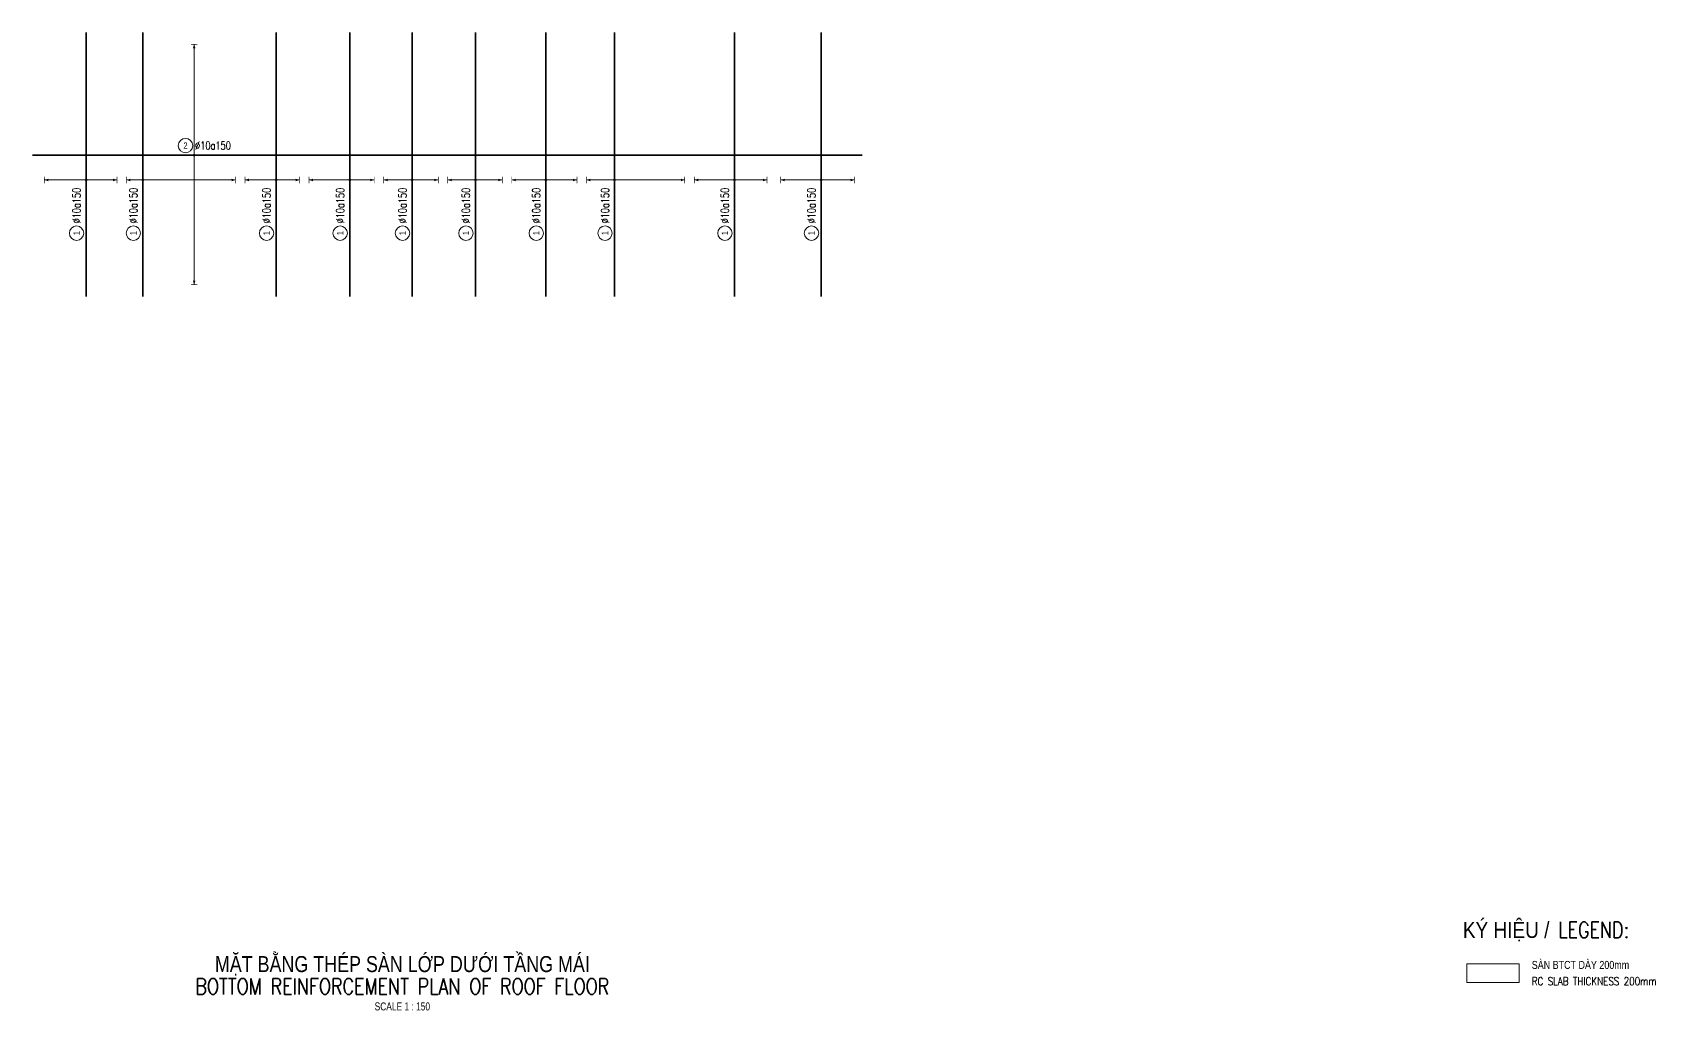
# Model space of a CAD drawing. Header units: millimetres. Extents: x -179076 to 245631, y -18667 to 64185.
# Drawn here: x 40315 to 116360, y 18374 to 64185 of the extents above; entities that cross this region are included whole.
import ezdxf
from ezdxf.enums import TextEntityAlignment as Align

# ---------------------------------------------------------------- set-up
doc = ezdxf.new("R2010")
doc.units = ezdxf.units.MM
doc.layers.get('0').update_dxf_attribs({"lineweight": 20})
for name, color, linetype, lineweight in [('NDC_S_ANNO', 7, 'Continuous', 20), ('NDC_S_CONTINUOUS', 3, 'Continuous', 20), ('NDC_S_DIM', 1, 'Continuous', 15), ('NDC_S_ENG TEXT', 2, 'Continuous', 20), ('NDC_S_ENG TITLE', 3, 'Continuous', 20), ('NDC_S_REBAR', 4, 'Continuous', 35), ('NDC_S_TEXT SYMBOL', 7, 'Continuous', 20), ('NDC_S_VN TEXT', 7, 'Continuous', 20), ('NDC_S_VN TITLE', 6, 'Continuous', 35)]:
    doc.layers.add(name, color=color, linetype=linetype, lineweight=lineweight)
doc.styles.add('ARIAL', font='arial.ttf', dxfattribs={"width": 0.8})
doc.styles.add('NDC_ANNO', font='', dxfattribs={"width": 0.8})
doc.styles.add('NDC_EN TXT', font='romans.shx', dxfattribs={"width": 0.8})
doc.styles.add('NDC_VIE TXT', font='arial.ttf', dxfattribs={"width": 0.8})
doc.styles.get('NDC_ANNO').set_extended_font_data('Dotum')

# ---------------------------------------------------------------- blocks, each defined once
blk = doc.blocks.new('*U261')
h = blk.add_hatch(color=6)
edge = h.paths.add_edge_path()
edge.add_arc((7.14, 0), 0.3, 0, 360)
at = {"layer": 'NDC_S_DIM', "color": 8}
for q in [(7.14, 34.59), (7.14, -40.41)]:
    blk.add_line((7.14, 0), q, dxfattribs=at)
for points in [[(6.14, 34.59, 0.2, 0.2, 0), (8.14, 34.59, 0, 0, 0)], [(6.14, -40.41, 0.2, 0.2, 0), (8.14, -40.41, 0, 0, 0)]]:
    blk.add_lwpolyline(points, format="xyseb", dxfattribs=at)
at = {"layer": 'NDC_S_DIM'}
blk.add_circle((4.42, 3), 2.25, dxfattribs=at)
at = {"layer": 'NDC_S_DIM', "color": 6}
blk.add_circle((7.14, 0), 0.3, dxfattribs=at)
at = {"layer": 'NDC_S_DIM', "color": 8}
for points in [[(6.74, 33.39), (7.14, 34.59), (7.54, 33.39)], [(6.74, -39.21), (7.14, -40.41), (7.54, -39.21)]]:
    blk.add_solid(points, dxfattribs=at)
at = {"layer": 'NDC_S_REBAR'}
for p, q in [((0, 0), (-43.37, 0)), ((-43.37, 0), (-43.37, 0)), ((0, 0), (215.76, 0)), ((215.76, 0), (215.76, 0)), ((215.76, 0), (215.76, 0)), ((-43.37, 0), (-43.37, 0))]:
    blk.add_line(p, q, dxfattribs=at)
at = {"layer": 'NDC_S_VN TEXT', "style": 'ARIAL', "width": 0.8}
blk.add_attdef('KHT', text='', height=2, dxfattribs=at).set_placement((4.42, 3), align=Align.MIDDLE_CENTER)
at = {"layer": 'NDC_S_VN TEXT', "color": 3, "style": 'NDC_EN TXT', "width": 0.75}
blk.add_attdef('DKT', (7.42, 1.75), '', height=2.5, dxfattribs=at)
blk = doc.blocks.new('Drawing name_symbol')
at = {"layer": 'NDC_S_ENG TITLE', "style": 'NDC_EN TXT', "width": 0.8}
blk.add_attdef('SECTDET1', text='', height=5, dxfattribs=at).set_placement((0, 1.01), align=Align.CENTER)
at = {"layer": 'NDC_S_TEXT SYMBOL', "lineweight": 25, "style": 'NDC_ANNO', "width": 0.8}
blk.add_attdef('SSCALE', text='', height=2.5, dxfattribs=at).set_placement((0, -4), align=Align.CENTER)
at = {"layer": 'NDC_S_VN TITLE', "style": 'NDC_VIE TXT', "width": 0.8}
blk.add_attdef('SECTDET2', text='', height=5, dxfattribs=at).set_placement((0, 7.97), align=Align.CENTER)
blk = doc.blocks.new('*U260')
h = blk.add_hatch(color=6)
edge = h.paths.add_edge_path()
edge.add_arc((-7.97, 0), 0.3, 0, 360)
at = {"layer": 'NDC_S_DIM', "color": 8}
for q in [(-7.97, 13.04), (-7.97, -9.63)]:
    blk.add_line((-7.97, 0), q, dxfattribs=at)
for points in [[(-8.97, 13.04, 0.2, 0.2, 0), (-6.97, 13.04, 0, 0, 0)], [(-8.97, -9.63, 0.2, 0.2, 0), (-6.97, -9.63, 0, 0, 0)]]:
    blk.add_lwpolyline(points, format="xyseb", dxfattribs=at)
at = {"layer": 'NDC_S_DIM'}
blk.add_circle((-24.57, 3), 2.25, dxfattribs=at)
at = {"layer": 'NDC_S_DIM', "color": 6}
blk.add_circle((-7.97, 0), 0.3, dxfattribs=at)
at = {"layer": 'NDC_S_DIM', "color": 8}
for points in [[(-8.37, 11.84), (-7.97, 13.04), (-7.57, 11.84)], [(-8.37, -8.43), (-7.97, -9.63), (-7.57, -8.43)]]:
    blk.add_solid(points, dxfattribs=at)
at = {"layer": 'NDC_S_REBAR'}
for p, q in [((0, 0), (-44.38, 0)), ((-44.38, 0), (-44.38, 0)), ((0, 0), (38.09, 0)), ((38.09, 0), (38.09, 0)), ((38.09, 0), (38.09, 0)), ((-44.38, 0), (-44.38, 0))]:
    blk.add_line(p, q, dxfattribs=at)
at = {"layer": 'NDC_S_VN TEXT', "style": 'ARIAL', "width": 0.8}
blk.add_attdef('KHT', text='', height=2, dxfattribs=at).set_placement((-24.57, 3), align=Align.MIDDLE_CENTER)
at = {"layer": 'NDC_S_VN TEXT', "color": 3, "style": 'NDC_EN TXT', "width": 0.75}
blk.add_attdef('DKT', (-21.57, 1.75), '', height=2.5, dxfattribs=at)
blk = doc.blocks.new('*U259')
h = blk.add_hatch(color=6)
edge = h.paths.add_edge_path()
edge.add_arc((-7.97, 0), 0.3, 0, 360)
at = {"layer": 'NDC_S_DIM', "color": 8}
for q in [(-7.97, 5.12), (-7.97, -28.88)]:
    blk.add_line((-7.97, 0), q, dxfattribs=at)
for points in [[(-8.97, 5.12, 0.2, 0.2, 0), (-6.97, 5.12, 0, 0, 0)], [(-8.97, -28.88, 0.2, 0.2, 0), (-6.97, -28.88, 0, 0, 0)]]:
    blk.add_lwpolyline(points, format="xyseb", dxfattribs=at)
at = {"layer": 'NDC_S_DIM'}
blk.add_circle((-24.57, 3), 2.25, dxfattribs=at)
at = {"layer": 'NDC_S_DIM', "color": 6}
blk.add_circle((-7.97, 0), 0.3, dxfattribs=at)
at = {"layer": 'NDC_S_DIM', "color": 8}
for points in [[(-8.37, 3.92), (-7.97, 5.12), (-7.57, 3.92)], [(-8.37, -27.68), (-7.97, -28.88), (-7.57, -27.68)]]:
    blk.add_solid(points, dxfattribs=at)
at = {"layer": 'NDC_S_REBAR'}
for p, q in [((0, 0), (-44.38, 0)), ((-44.38, 0), (-44.38, 0)), ((0, 0), (38.09, 0)), ((38.09, 0), (38.09, 0)), ((38.09, 0), (38.09, 0)), ((-44.38, 0), (-44.38, 0))]:
    blk.add_line(p, q, dxfattribs=at)
at = {"layer": 'NDC_S_VN TEXT', "style": 'ARIAL', "width": 0.8}
blk.add_attdef('KHT', text='', height=2, dxfattribs=at).set_placement((-24.57, 3), align=Align.MIDDLE_CENTER)
at = {"layer": 'NDC_S_VN TEXT', "color": 3, "style": 'NDC_EN TXT', "width": 0.75}
blk.add_attdef('DKT', (-21.57, 1.75), '', height=2.5, dxfattribs=at)
blk = doc.blocks.new('*U258')
h = blk.add_hatch(color=6)
edge = h.paths.add_edge_path()
edge.add_arc((-7.97, 0), 0.3, 0, 360)
at = {"layer": 'NDC_S_DIM', "color": 8}
for q in [(-7.97, 9.72), (-7.97, -7.28)]:
    blk.add_line((-7.97, 0), q, dxfattribs=at)
for points in [[(-8.97, 9.72, 0.2, 0.2, 0), (-6.97, 9.72, 0, 0, 0)], [(-8.97, -7.28, 0.2, 0.2, 0), (-6.97, -7.28, 0, 0, 0)]]:
    blk.add_lwpolyline(points, format="xyseb", dxfattribs=at)
at = {"layer": 'NDC_S_DIM'}
blk.add_circle((-24.57, 3), 2.25, dxfattribs=at)
at = {"layer": 'NDC_S_DIM', "color": 6}
blk.add_circle((-7.97, 0), 0.3, dxfattribs=at)
at = {"layer": 'NDC_S_DIM', "color": 8}
for points in [[(-8.37, 8.52), (-7.97, 9.72), (-7.57, 8.52)], [(-8.37, -6.08), (-7.97, -7.28), (-7.57, -6.08)]]:
    blk.add_solid(points, dxfattribs=at)
at = {"layer": 'NDC_S_REBAR'}
for p, q in [((0, 0), (-44.38, 0)), ((-44.38, 0), (-44.38, 0)), ((0, 0), (38.09, 0)), ((38.09, 0), (38.09, 0)), ((38.09, 0), (38.09, 0)), ((-44.38, 0), (-44.38, 0))]:
    blk.add_line(p, q, dxfattribs=at)
at = {"layer": 'NDC_S_VN TEXT', "style": 'ARIAL', "width": 0.8}
blk.add_attdef('KHT', text='', height=2, dxfattribs=at).set_placement((-24.57, 3), align=Align.MIDDLE_CENTER)
at = {"layer": 'NDC_S_VN TEXT', "color": 3, "style": 'NDC_EN TXT', "width": 0.75}
blk.add_attdef('DKT', (-21.57, 1.75), '', height=2.5, dxfattribs=at)
blk = doc.blocks.new('*U257')
h = blk.add_hatch(color=6)
edge = h.paths.add_edge_path()
edge.add_arc((-7.97, 0), 0.3, 0, 360)
at = {"layer": 'NDC_S_DIM', "color": 8}
for q in [(-7.97, 12.72), (-7.97, -7.61)]:
    blk.add_line((-7.97, 0), q, dxfattribs=at)
for points in [[(-8.97, 12.72, 0.2, 0.2, 0), (-6.97, 12.72, 0, 0, 0)], [(-8.97, -7.61, 0.2, 0.2, 0), (-6.97, -7.61, 0, 0, 0)]]:
    blk.add_lwpolyline(points, format="xyseb", dxfattribs=at)
at = {"layer": 'NDC_S_DIM'}
blk.add_circle((-24.57, 3), 2.25, dxfattribs=at)
at = {"layer": 'NDC_S_DIM', "color": 6}
blk.add_circle((-7.97, 0), 0.3, dxfattribs=at)
at = {"layer": 'NDC_S_DIM', "color": 8}
for points in [[(-8.37, 11.52), (-7.97, 12.72), (-7.57, 11.52)], [(-8.37, -6.41), (-7.97, -7.61), (-7.57, -6.41)]]:
    blk.add_solid(points, dxfattribs=at)
at = {"layer": 'NDC_S_REBAR'}
for p, q in [((0, 0), (-44.38, 0)), ((-44.38, 0), (-44.38, 0)), ((0, 0), (38.09, 0)), ((38.09, 0), (38.09, 0)), ((38.09, 0), (38.09, 0)), ((-44.38, 0), (-44.38, 0))]:
    blk.add_line(p, q, dxfattribs=at)
at = {"layer": 'NDC_S_VN TEXT', "style": 'ARIAL', "width": 0.8}
blk.add_attdef('KHT', text='', height=2, dxfattribs=at).set_placement((-24.57, 3), align=Align.MIDDLE_CENTER)
at = {"layer": 'NDC_S_VN TEXT', "color": 3, "style": 'NDC_EN TXT', "width": 0.75}
blk.add_attdef('DKT', (-21.57, 1.75), '', height=2.5, dxfattribs=at)
blk = doc.blocks.new('*U256')
h = blk.add_hatch(color=6)
edge = h.paths.add_edge_path()
edge.add_arc((-7.97, 0), 0.3, 0, 360)
at = {"layer": 'NDC_S_DIM', "color": 8}
for q in [(-7.97, 8.86), (-7.97, -8.14)]:
    blk.add_line((-7.97, 0), q, dxfattribs=at)
for points in [[(-8.97, 8.86, 0.2, 0.2, 0), (-6.97, 8.86, 0, 0, 0)], [(-8.97, -8.14, 0.2, 0.2, 0), (-6.97, -8.14, 0, 0, 0)]]:
    blk.add_lwpolyline(points, format="xyseb", dxfattribs=at)
at = {"layer": 'NDC_S_DIM'}
blk.add_circle((-24.57, 3), 2.25, dxfattribs=at)
at = {"layer": 'NDC_S_DIM', "color": 6}
blk.add_circle((-7.97, 0), 0.3, dxfattribs=at)
at = {"layer": 'NDC_S_DIM', "color": 8}
for points in [[(-8.37, 7.66), (-7.97, 8.86), (-7.57, 7.66)], [(-8.37, -6.94), (-7.97, -8.14), (-7.57, -6.94)]]:
    blk.add_solid(points, dxfattribs=at)
at = {"layer": 'NDC_S_REBAR'}
for p, q in [((0, 0), (-44.38, 0)), ((-44.38, 0), (-44.38, 0)), ((0, 0), (38.09, 0)), ((38.09, 0), (38.09, 0)), ((38.09, 0), (38.09, 0)), ((-44.38, 0), (-44.38, 0))]:
    blk.add_line(p, q, dxfattribs=at)
at = {"layer": 'NDC_S_VN TEXT', "style": 'ARIAL', "width": 0.8}
blk.add_attdef('KHT', text='', height=2, dxfattribs=at).set_placement((-24.57, 3), align=Align.MIDDLE_CENTER)
at = {"layer": 'NDC_S_VN TEXT', "color": 3, "style": 'NDC_EN TXT', "width": 0.75}
blk.add_attdef('DKT', (-21.57, 1.75), '', height=2.5, dxfattribs=at)
blk = doc.blocks.new('*U255')
h = blk.add_hatch(color=6)
edge = h.paths.add_edge_path()
edge.add_arc((-7.97, 0), 0.3, 0, 360)
at = {"layer": 'NDC_S_DIM', "color": 8}
for q in [(-7.97, 8.67), (-7.97, -8.33)]:
    blk.add_line((-7.97, 0), q, dxfattribs=at)
for points in [[(-8.97, 8.67, 0.2, 0.2, 0), (-6.97, 8.67, 0, 0, 0)], [(-8.97, -8.33, 0.2, 0.2, 0), (-6.97, -8.33, 0, 0, 0)]]:
    blk.add_lwpolyline(points, format="xyseb", dxfattribs=at)
at = {"layer": 'NDC_S_DIM'}
blk.add_circle((-24.57, 3), 2.25, dxfattribs=at)
at = {"layer": 'NDC_S_DIM', "color": 6}
blk.add_circle((-7.97, 0), 0.3, dxfattribs=at)
at = {"layer": 'NDC_S_DIM', "color": 8}
for points in [[(-8.37, 7.47), (-7.97, 8.67), (-7.57, 7.47)], [(-8.37, -7.13), (-7.97, -8.33), (-7.57, -7.13)]]:
    blk.add_solid(points, dxfattribs=at)
at = {"layer": 'NDC_S_REBAR'}
for p, q in [((0, 0), (-44.38, 0)), ((-44.38, 0), (-44.38, 0)), ((0, 0), (38.09, 0)), ((38.09, 0), (38.09, 0)), ((38.09, 0), (38.09, 0)), ((-44.38, 0), (-44.38, 0))]:
    blk.add_line(p, q, dxfattribs=at)
at = {"layer": 'NDC_S_VN TEXT', "style": 'ARIAL', "width": 0.8}
blk.add_attdef('KHT', text='', height=2, dxfattribs=at).set_placement((-24.57, 3), align=Align.MIDDLE_CENTER)
at = {"layer": 'NDC_S_VN TEXT', "color": 3, "style": 'NDC_EN TXT', "width": 0.75}
blk.add_attdef('DKT', (-21.57, 1.75), '', height=2.5, dxfattribs=at)
blk = doc.blocks.new('*U254')
h = blk.add_hatch(color=6)
edge = h.paths.add_edge_path()
edge.add_arc((-7.97, 0), 0.3, 0, 360)
at = {"layer": 'NDC_S_DIM', "color": 8}
for q in [(-7.97, 10.64), (-7.97, -9.69)]:
    blk.add_line((-7.97, 0), q, dxfattribs=at)
for points in [[(-8.97, 10.64, 0.2, 0.2, 0), (-6.97, 10.64, 0, 0, 0)], [(-8.97, -9.69, 0.2, 0.2, 0), (-6.97, -9.69, 0, 0, 0)]]:
    blk.add_lwpolyline(points, format="xyseb", dxfattribs=at)
at = {"layer": 'NDC_S_DIM'}
blk.add_circle((-24.57, 3), 2.25, dxfattribs=at)
at = {"layer": 'NDC_S_DIM', "color": 6}
blk.add_circle((-7.97, 0), 0.3, dxfattribs=at)
at = {"layer": 'NDC_S_DIM', "color": 8}
for points in [[(-8.37, 9.44), (-7.97, 10.64), (-7.57, 9.44)], [(-8.37, -8.49), (-7.97, -9.69), (-7.57, -8.49)]]:
    blk.add_solid(points, dxfattribs=at)
at = {"layer": 'NDC_S_REBAR'}
for p, q in [((0, 0), (-44.38, 0)), ((-44.38, 0), (-44.38, 0)), ((0, 0), (38.09, 0)), ((38.09, 0), (38.09, 0)), ((38.09, 0), (38.09, 0)), ((-44.38, 0), (-44.38, 0))]:
    blk.add_line(p, q, dxfattribs=at)
at = {"layer": 'NDC_S_VN TEXT', "style": 'ARIAL', "width": 0.8}
blk.add_attdef('KHT', text='', height=2, dxfattribs=at).set_placement((-24.57, 3), align=Align.MIDDLE_CENTER)
at = {"layer": 'NDC_S_VN TEXT', "color": 3, "style": 'NDC_EN TXT', "width": 0.75}
blk.add_attdef('DKT', (-21.57, 1.75), '', height=2.5, dxfattribs=at)
blk = doc.blocks.new('*U253')
h = blk.add_hatch(color=6)
edge = h.paths.add_edge_path()
edge.add_arc((-7.97, 0), 0.3, 0, 360)
at = {"layer": 'NDC_S_DIM', "color": 8}
for q in [(-7.97, 8.77), (-7.97, -21.9)]:
    blk.add_line((-7.97, 0), q, dxfattribs=at)
for points in [[(-8.97, 8.77, 0.2, 0.2, 0), (-6.97, 8.77, 0, 0, 0)], [(-8.97, -21.9, 0.2, 0.2, 0), (-6.97, -21.9, 0, 0, 0)]]:
    blk.add_lwpolyline(points, format="xyseb", dxfattribs=at)
at = {"layer": 'NDC_S_DIM'}
blk.add_circle((-24.57, 3), 2.25, dxfattribs=at)
at = {"layer": 'NDC_S_DIM', "color": 6}
blk.add_circle((-7.97, 0), 0.3, dxfattribs=at)
at = {"layer": 'NDC_S_DIM', "color": 8}
for points in [[(-8.37, 7.57), (-7.97, 8.77), (-7.57, 7.57)], [(-8.37, -20.7), (-7.97, -21.9), (-7.57, -20.7)]]:
    blk.add_solid(points, dxfattribs=at)
at = {"layer": 'NDC_S_REBAR'}
for p, q in [((0, 0), (-44.38, 0)), ((-44.38, 0), (-44.38, 0)), ((0, 0), (38.09, 0)), ((38.09, 0), (38.09, 0)), ((38.09, 0), (38.09, 0)), ((-44.38, 0), (-44.38, 0))]:
    blk.add_line(p, q, dxfattribs=at)
at = {"layer": 'NDC_S_VN TEXT', "style": 'ARIAL', "width": 0.8}
blk.add_attdef('KHT', text='', height=2, dxfattribs=at).set_placement((-24.57, 3), align=Align.MIDDLE_CENTER)
at = {"layer": 'NDC_S_VN TEXT', "color": 3, "style": 'NDC_EN TXT', "width": 0.75}
blk.add_attdef('DKT', (-21.57, 1.75), '', height=2.5, dxfattribs=at)
blk = doc.blocks.new('*U252')
h = blk.add_hatch(color=6)
edge = h.paths.add_edge_path()
edge.add_arc((-7.97, 0), 0.3, 0, 360)
at = {"layer": 'NDC_S_DIM', "color": 8}
for q in [(-7.97, 12.54), (-7.97, -10.12)]:
    blk.add_line((-7.97, 0), q, dxfattribs=at)
for points in [[(-8.97, 12.54, 0.2, 0.2, 0), (-6.97, 12.54, 0, 0, 0)], [(-8.97, -10.12, 0.2, 0.2, 0), (-6.97, -10.12, 0, 0, 0)]]:
    blk.add_lwpolyline(points, format="xyseb", dxfattribs=at)
at = {"layer": 'NDC_S_DIM'}
blk.add_circle((-24.57, 3), 2.25, dxfattribs=at)
at = {"layer": 'NDC_S_DIM', "color": 6}
blk.add_circle((-7.97, 0), 0.3, dxfattribs=at)
at = {"layer": 'NDC_S_DIM', "color": 8}
for points in [[(-8.37, 11.34), (-7.97, 12.54), (-7.57, 11.34)], [(-8.37, -8.92), (-7.97, -10.12), (-7.57, -8.92)]]:
    blk.add_solid(points, dxfattribs=at)
at = {"layer": 'NDC_S_REBAR'}
for p, q in [((0, 0), (-44.38, 0)), ((-44.38, 0), (-44.38, 0)), ((0, 0), (38.09, 0)), ((38.09, 0), (38.09, 0)), ((38.09, 0), (38.09, 0)), ((-44.38, 0), (-44.38, 0))]:
    blk.add_line(p, q, dxfattribs=at)
at = {"layer": 'NDC_S_VN TEXT', "style": 'ARIAL', "width": 0.8}
blk.add_attdef('KHT', text='', height=2, dxfattribs=at).set_placement((-24.57, 3), align=Align.MIDDLE_CENTER)
at = {"layer": 'NDC_S_VN TEXT', "color": 3, "style": 'NDC_EN TXT', "width": 0.75}
blk.add_attdef('DKT', (-21.57, 1.75), '', height=2.5, dxfattribs=at)
blk = doc.blocks.new('*U251')
h = blk.add_hatch(color=6)
edge = h.paths.add_edge_path()
edge.add_arc((-7.97, 0), 0.3, 0, 360)
at = {"layer": 'NDC_S_DIM', "color": 8}
for q in [(-7.97, 12.6), (-7.97, -10.4)]:
    blk.add_line((-7.97, 0), q, dxfattribs=at)
for points in [[(-8.97, 12.6, 0.2, 0.2, 0), (-6.97, 12.6, 0, 0, 0)], [(-8.97, -10.4, 0.2, 0.2, 0), (-6.97, -10.4, 0, 0, 0)]]:
    blk.add_lwpolyline(points, format="xyseb", dxfattribs=at)
at = {"layer": 'NDC_S_DIM'}
blk.add_circle((-24.57, 3), 2.25, dxfattribs=at)
at = {"layer": 'NDC_S_DIM', "color": 6}
blk.add_circle((-7.97, 0), 0.3, dxfattribs=at)
at = {"layer": 'NDC_S_DIM', "color": 8}
for points in [[(-8.37, 11.4), (-7.97, 12.6), (-7.57, 11.4)], [(-8.37, -9.2), (-7.97, -10.4), (-7.57, -9.2)]]:
    blk.add_solid(points, dxfattribs=at)
at = {"layer": 'NDC_S_REBAR'}
for p, q in [((0, 0), (-44.38, 0)), ((-44.38, 0), (-44.38, 0)), ((0, 0), (38.09, 0)), ((38.09, 0), (38.09, 0)), ((38.09, 0), (38.09, 0)), ((-44.38, 0), (-44.38, 0))]:
    blk.add_line(p, q, dxfattribs=at)
at = {"layer": 'NDC_S_VN TEXT', "style": 'ARIAL', "width": 0.8}
blk.add_attdef('KHT', text='', height=2, dxfattribs=at).set_placement((-24.57, 3), align=Align.MIDDLE_CENTER)
at = {"layer": 'NDC_S_VN TEXT', "color": 3, "style": 'NDC_EN TXT', "width": 0.75}
blk.add_attdef('DKT', (-21.57, 1.75), '', height=2.5, dxfattribs=at)

msp = doc.modelspace()

# ---------------------------------------------------------------- linework, layer by layer
at = {"layer": 'NDC_S_CONTINUOUS'}
msp.add_lwpolyline([(107517.3, 20556.1), (109975.6, 20556.1), (109975.6, 19692), (107517.3, 19692)], close=True, dxfattribs=at)

# ---------------------------------------------------------------- block references
at = {"xscale": 150, "yscale": 150, "zscale": 150, "rotation": 90}
for name, p in [('*U260', (42831.2, 58471.4)), ('*U259', (45492.3, 58471.4)), ('*U258', (51732.3, 58471.4)), ('*U257', (55183.1, 58471.4)), ('*U256', (58103.9, 58471.4)), ('*U255', (61075, 58471.4)), ('*U254', (64370.8, 58471.4)), ('*U253', (67590.5, 58471.4)), ('*U252', (73206.3, 58471.4)), ('*U251', (77265.1, 58471.4))]:
    msp.add_blockref(name, p, dxfattribs=at).add_auto_attribs({'KHT': '1', 'DKT': '%%C10a150'})
at = {"xscale": 150, "yscale": 150, "zscale": 150}
msp.add_blockref('*U261', (46821.2, 58436.3), dxfattribs=at).add_auto_attribs({'KHT': '2', 'DKT': '%%C10a150'})
at = {"layer": 'NDC_S_ANNO', "xscale": 150, "yscale": 150, "zscale": 150}
msp.add_blockref('Drawing name_symbol', (57645.9, 18979), dxfattribs=at).add_auto_attribs({'SECTDET1': 'BOTTOM REINFORCEMENT PLAN OF ROOF FLOOR', 'SECTDET2': 'MẶT BẰNG THÉP SÀN LỚP DƯỚI TẦNG MÁI', 'SSCALE': 'SCALE 1 : 150'})

# ---------------------------------------------------------------- texts
at = {"layer": 'NDC_S_ENG TEXT', "attachment_point": 1, "line_spacing_factor": 0.7, "style": 'NDC_EN TXT'}
for s, insert, char_height in [('LEGEND:', (111804.2, 22523.6), 750), ('RC SLAB THICKNESS 200mm', (110561.6, 19934.3), 375)]:
    msp.add_mtext_dynamic_manual_height_columns(s, width=11151.525, gutter_width=10, heights=[0], dxfattribs=dict(at, insert=insert, char_height=char_height))
at = {"layer": 'NDC_S_VN TEXT', "style": 'NDC_VIE TXT', "width": 0.85}
msp.add_text('KÝ HIỆU /', height=750, dxfattribs=at).set_placement((107332.2, 22523.6), align=Align.TOP_LEFT)
at = {"layer": 'NDC_S_VN TEXT', "insert": (110561.6, 20697.7), "char_height": 375, "attachment_point": 1, "style": 'NDC_VIE TXT'}
msp.add_mtext_dynamic_manual_height_columns('SÀN BTCT DÀY 200mm', width=8485.707, gutter_width=10, heights=[0], dxfattribs=at)

doc.saveas('drawing.dxf')
